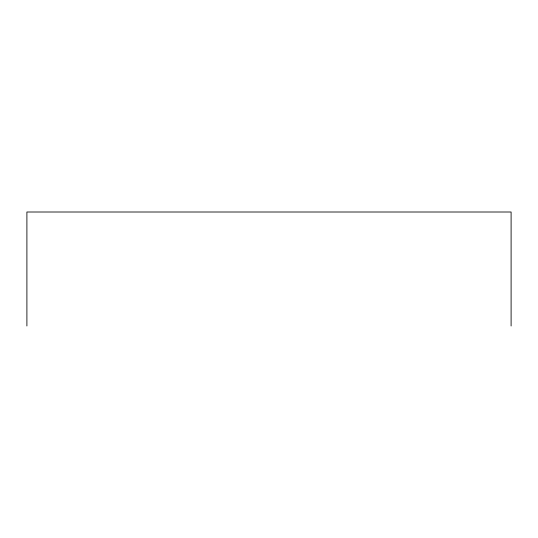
<?xml version="1.0" encoding="UTF-8"?>
<svg xmlns="http://www.w3.org/2000/svg" width="538" height="538" viewBox="0 0 538 538"><rect width="100%" height="100%" fill="white"/><g stroke="black" fill="none" stroke-linecap="round" stroke-linejoin="round"><path stroke-width="0.81" d="M511.1 325.994L511.1 212.006L26.9 212.006L26.9 325.994"/></g></svg>
